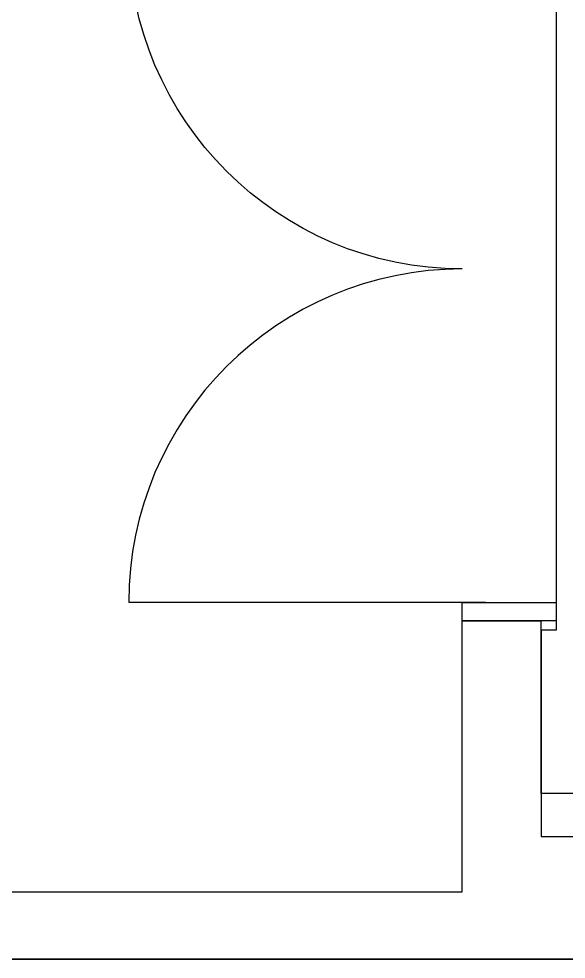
# Model space of a CAD drawing. Extents: x -13345 to 10098, y -1643 to 9113.
# Drawn here: x -8395.1 to -8336, y 94.3 to 195.8 of the extents above; entities that cross this region are included whole.
import ezdxf

# ---------------------------------------------------------------- set-up
doc = ezdxf.new("R2010")
doc.units = 0
doc.header["$LTSCALE"] = 192
doc.header["$MEASUREMENT"] = 0
for name, color, linetype in [('ARCH-DOORS-EXTERIOR', 7, 'CONTINUOUS'), ('ARCH-WALLS-EXTERIOR', 5, 'CONTINUOUS'), ('EXPANSION-JOINT', 1, 'CONTINUOUS')]:
    doc.layers.add(name, color=color, linetype=linetype)
doc.layers.add('COMMON AREA FILL', color=7, linetype='CONTINUOUS', true_color=0xdedede)

msp = doc.modelspace()

# ---------------------------------------------------------------- linework, layer by layer
at = {"layer": 'ARCH-DOORS-EXTERIOR'}
for p, q in [((-8344.7, 132.78), (-8383.2, 132.78)), ((-8347.2, 130.78), (-8338.7, 130.78))]:
    msp.add_line(p, q, dxfattribs=at)
at = {"layer": 'ARCH-DOORS-EXTERIOR', "flags": 128}
msp.add_lwpolyline([(-8337.08, 132.78), (-8337.08, 130.78), (-8347.2, 130.78), (-8347.2, 132.78)], close=True, dxfattribs=at)
at = {"layer": 'ARCH-DOORS-EXTERIOR', "extrusion": (0, 0, -1)}
msp.add_arc((8347.2, 204.78), 36, 270, 0, dxfattribs=at)
at = {"layer": 'ARCH-DOORS-EXTERIOR'}
msp.add_arc((-8347.2, 132.78), 36, 90, 180, dxfattribs=at)
at = {"layer": 'ARCH-WALLS-EXTERIOR'}
for p, q in [((-8338.7, 130.78), (-8347.2, 130.78)), ((-9341.44, 101.53), (-8347.2, 101.53)), ((-8238.94, 94.27), (-9341.44, 94.27))]:
    msp.add_line(p, q, dxfattribs=at)
for points in [[(-8347.2, 101.53), (-8347.2, 130.78)], [(-8338.7, 112.15), (-8338.7, 130.78)], [(-8275.45, 112.15), (-8338.7, 112.15)]]:
    msp.add_lwpolyline(points, dxfattribs=at)
at = {"layer": 'COMMON AREA FILL'}
msp.add_lwpolyline([(-10764.09, 1375.03), (-8649.51, 1375.03), (-8237.69, 661.74), (-8237.69, 214.4), (-8238.94, 214.4), (-8338.7, 214.4), (-8338.7, 205.78), (-8337.08, 205.78), (-8337.08, 129.78), (-8338.7, 129.78), (-8338.7, 107.52), (-8275.45, 107.52), (-8275.45, 128.15), (-8238.94, 128.15), (-8238.94, 103.54), (-7564.94, 103.54)], dxfattribs=at)
at = {"layer": 'EXPANSION-JOINT'}
msp.add_line((-9341.44, 94.27), (-5904.44, 94.27), dxfattribs=at)

doc.saveas('drawing.dxf')
